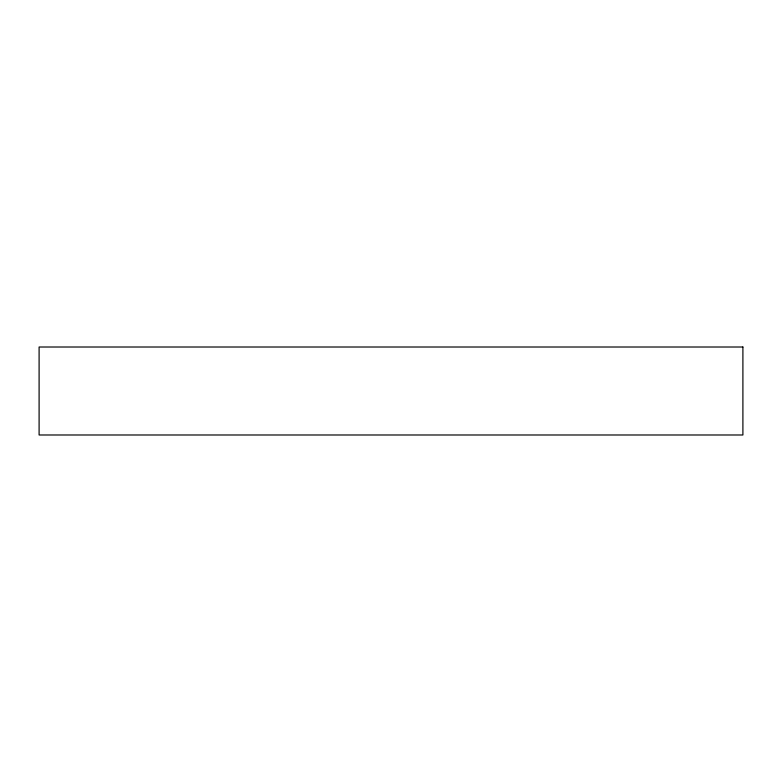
<?xml version="1.0" encoding="UTF-8"?>
<svg xmlns="http://www.w3.org/2000/svg" width="782" height="782" viewBox="0 0 782 782"><rect width="100%" height="100%" fill="white"/><g stroke="black" fill="none" stroke-linecap="round" stroke-linejoin="round"><path stroke-width="1.17" d="M742.9 347.012L39.1 347.012L39.1 434.988L742.9 434.988L742.9 347.012"/></g></svg>
